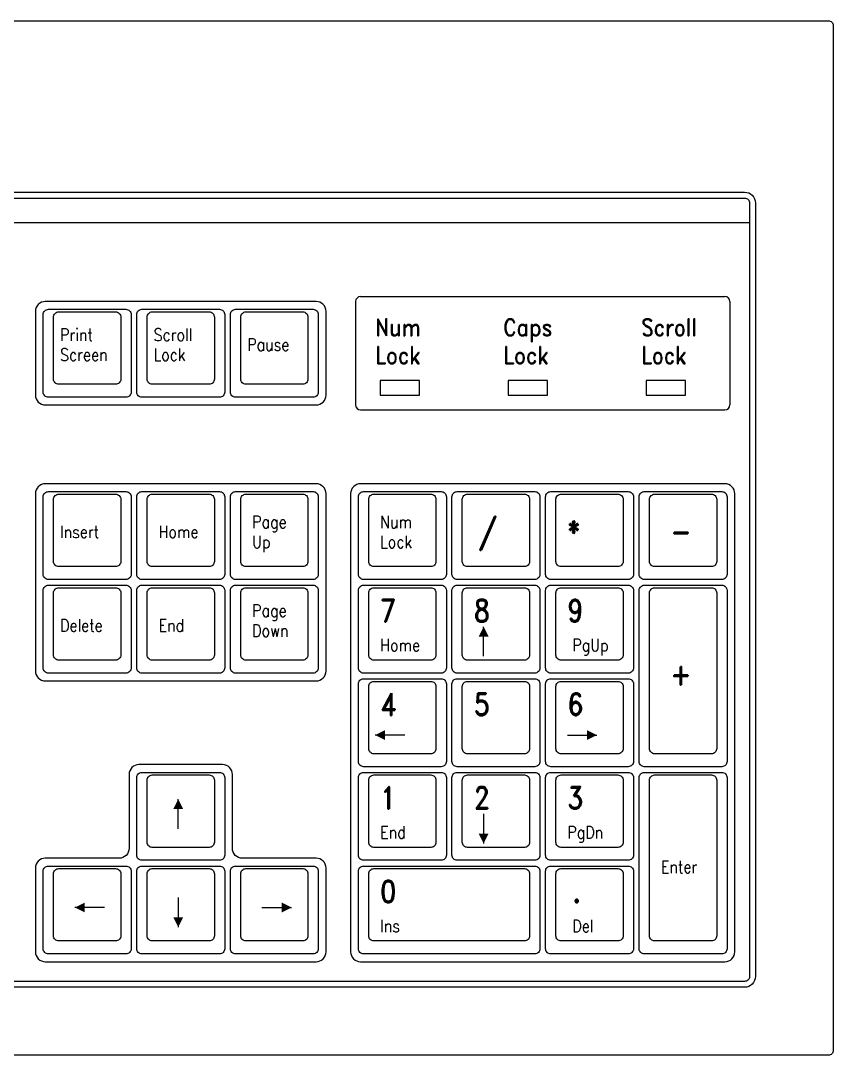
# Model space of a CAD drawing. Extents: x -42728 to 99010, y -18674 to 47645.
# Drawn here: x 44272.3 to 44457.1, y 25582.9 to 25818.1 of the extents above; entities that cross this region are included whole.
import ezdxf

# ---------------------------------------------------------------- set-up
doc = ezdxf.new("R2010")
doc.units = 0
doc.header["$LTSCALE"] = 100
doc.header["$MEASUREMENT"] = 0
doc.layers.get('0').update_dxf_attribs({"linetype": 'CONTINUOUS'})
doc.styles.add('SIMP', font='ROMAND', dxfattribs={"width": 0.85})

# ---------------------------------------------------------------- blocks, each defined once
blk = doc.blocks.new('101KEYB')
for p, q in [((16.13, 6.075), (0.695, 6.075)), ((13.33, 5.515), (13.33, 4.78)), ((13.365, 5.55), (15.955, 5.55)), ((15.99, 5.515), (15.99, 4.78)), ((13.365, 4.745), (15.955, 4.745))]:
    blk.add_line(p, q)
for points in [[(0.135, 7.51), (16.69, 7.51, -0.414214), (16.725, 7.475), (16.725, 0.195, -0.414214), (16.69, 0.16), (0.135, 0.16, -0.414214), (0.1, 0.195), (0.1, 7.475, -0.414214)], [(16.095, 0.643), (0.73, 0.643, -0.414214), (0.653, 0.72), (0.653, 6.215, -0.414214), (0.73, 6.292), (16.095, 6.292, -0.414214), (16.172, 6.215), (16.172, 0.72, -0.414214)], [(16.095, 0.685), (0.73, 0.685, -0.414214), (0.695, 0.72), (0.695, 6.215, -0.414214), (0.73, 6.25), (16.095, 6.25, -0.414214), (16.13, 6.215), (16.13, 0.72, -0.414214)], [(11.055, 5.445), (11.055, 4.85, 0.414214), (11.125, 4.78), (13.05, 4.78, 0.414214), (13.12, 4.85), (13.12, 5.445, 0.414214), (13.05, 5.515), (11.125, 5.515, 0.414214)], [(11.055, 4.15), (11.055, 2.89, 0.414214), (11.125, 2.82), (13.05, 2.82, 0.414214), (13.12, 2.89), (13.12, 4.15, 0.414214), (13.05, 4.22), (11.125, 4.22, 0.414214)], [(13.295, 4.15), (13.295, 0.895, 0.414214), (13.365, 0.825), (15.955, 0.825, 0.414214), (16.025, 0.895), (16.025, 4.15, 0.414214), (15.955, 4.22), (13.365, 4.22, 0.414214)], [(11.72, 2.155), (11.72, 1.63, -0.414214), (11.65, 1.56), (11.125, 1.56, 0.414214), (11.055, 1.49), (11.055, 0.895, 0.414214), (11.125, 0.825), (13.05, 0.825, 0.414214), (13.12, 0.895), (13.12, 1.49, 0.414214), (13.05, 1.56), (12.525, 1.56, -0.414214), (12.455, 1.63), (12.455, 2.155, 0.414214), (12.385, 2.225), (11.79, 2.225, 0.414214)]]:
    blk.add_lwpolyline(points, format="xyb", close=True)
for points in [[(11.147, 5.4598), (11.6982, 5.4598, -0.414214), (11.735, 5.4231), (11.735, 4.8718, -0.414214), (11.6982, 4.8351), (11.147, 4.8351, -0.414214), (11.1102, 4.8718)], [(11.1102, 4.8718), (11.1102, 5.4231, -0.414214), (11.147, 5.4598, -1)], [(11.2205, 5.4415), (11.6247, 5.4415, -0.414214), (11.6615, 5.4047), (11.6615, 4.9637, -0.414214), (11.6247, 4.927), (11.2205, 4.927, -0.414214), (11.1837, 4.9637), (11.1837, 5.4047, -0.414214), (11.2205, 5.4415, 0)], [(11.7752, 4.8718), (11.7752, 5.4231, -0.414214), (11.812, 5.4598, -1)], [(11.812, 5.4598), (12.3632, 5.4598, -0.414214), (12.4, 5.4231), (12.4, 4.8718, -0.414214), (12.3632, 4.8351), (11.812, 4.8351, -0.414214), (11.7752, 4.8718)], [(11.8855, 5.4415), (12.2897, 5.4415, -0.414214), (12.3265, 5.4047), (12.3265, 4.9637, -0.414214), (12.2897, 4.927), (11.8855, 4.927, -0.414214), (11.8487, 4.9637), (11.8487, 5.4047, -0.414214), (11.8855, 5.4415, 0)], [(12.4402, 4.8718), (12.4402, 5.4231, -0.414214), (12.477, 5.4598, -1)], [(12.477, 5.4598), (13.0282, 5.4598, -0.414214), (13.065, 5.4231), (13.065, 4.8718, -0.414214), (13.0282, 4.8351), (12.477, 4.8351, -0.414214), (12.4402, 4.8718)], [(12.5505, 5.4415), (12.9547, 5.4415, -0.414214), (12.9915, 5.4047), (12.9915, 4.9637, -0.414214), (12.9547, 4.927), (12.5505, 4.927, -0.414214), (12.5137, 4.9637), (12.5137, 5.4047, -0.414214), (12.5505, 5.4415, 0)], [(11.1102, 3.5768), (11.1102, 4.1281, -0.414214), (11.147, 4.1648, -1)], [(11.147, 4.1648), (11.6982, 4.1648, -0.414214), (11.735, 4.1281), (11.735, 3.5768, -0.414214), (11.6982, 3.5401), (11.147, 3.5401, -0.414214), (11.1102, 3.5768)], [(11.2205, 4.1465), (11.6247, 4.1465, -0.414214), (11.6615, 4.1097), (11.6615, 3.6687, -0.414214), (11.6247, 3.632), (11.2205, 3.632, -0.414214), (11.1837, 3.6687), (11.1837, 4.1097, -0.414214), (11.2205, 4.1465, 0)], [(11.812, 4.1648), (12.3632, 4.1648, -0.414214), (12.4, 4.1281), (12.4, 3.5768, -0.414214), (12.3632, 3.5401), (11.812, 3.5401, -0.414214), (11.7752, 3.5768)], [(11.7752, 3.5768), (11.7752, 4.1281, -0.414214), (11.812, 4.1648, -1)], [(11.8855, 4.1465), (12.2897, 4.1465, -0.414214), (12.3265, 4.1097), (12.3265, 3.6687, -0.414214), (12.2897, 3.632), (11.8855, 3.632, -0.414214), (11.8487, 3.6687), (11.8487, 4.1097, -0.414214), (11.8855, 4.1465, 0)], [(12.477, 4.1648), (13.0282, 4.1648, -0.414214), (13.065, 4.1281), (13.065, 3.5768, -0.414214), (13.0282, 3.5401), (12.477, 3.5401, -0.414214), (12.4402, 3.5768)], [(12.4402, 3.5768), (12.4402, 4.1281, -0.414214), (12.477, 4.1648, -1)], [(12.5505, 4.1465), (12.9547, 4.1465, -0.414214), (12.9915, 4.1097), (12.9915, 3.6687, -0.414214), (12.9547, 3.632), (12.5505, 3.632, -0.414214), (12.5137, 3.6687), (12.5137, 4.1097, -0.414214), (12.5505, 4.1465, 0)], [(13.387, 4.1648), (13.9382, 4.1648, -0.414214), (13.975, 4.1281), (13.975, 3.5768, -0.414214), (13.9382, 3.5401), (13.387, 3.5401, -0.414214), (13.3502, 3.5768)], [(13.3502, 3.5768), (13.3502, 4.1281, -0.414214), (13.387, 4.1648, -1)], [(13.4605, 4.1465), (13.8647, 4.1465, -0.414214), (13.9015, 4.1097), (13.9015, 3.6687, -0.414214), (13.8647, 3.632), (13.4605, 3.632, -0.414214), (13.4237, 3.6687), (13.4237, 4.1097, -0.414214), (13.4605, 4.1465, 0)], [(14.0152, 3.5768), (14.0152, 4.1281, -0.414214), (14.052, 4.1648, -1)], [(14.052, 4.1648), (14.6032, 4.1648, -0.414214), (14.64, 4.1281), (14.64, 3.5768, -0.414214), (14.6032, 3.5401), (14.052, 3.5401, -0.414214), (14.0152, 3.5768)], [(14.1255, 4.1465), (14.5297, 4.1465, -0.414214), (14.5665, 4.1097), (14.5665, 3.6687, -0.414214), (14.5297, 3.632), (14.1255, 3.632, -0.414214), (14.0887, 3.6687), (14.0887, 4.1097, -0.414214), (14.1255, 4.1465, 0)], [(14.6802, 3.5768), (14.6802, 4.1281, -0.414214), (14.717, 4.1648, -1)], [(14.717, 4.1648), (15.2682, 4.1648, -0.414214), (15.305, 4.1281), (15.305, 3.5768, -0.414214), (15.2682, 3.5401), (14.717, 3.5401, -0.414214), (14.6802, 3.5768)], [(14.7905, 4.1465), (15.1947, 4.1465, -0.414214), (15.2315, 4.1097), (15.2315, 3.6687, -0.414214), (15.1947, 3.632), (14.7905, 3.632, -0.414214), (14.7537, 3.6687), (14.7537, 4.1097, -0.414214), (14.7905, 4.1465, 0)], [(15.3452, 3.5768), (15.3452, 4.1281, -0.414214), (15.382, 4.1648, -1)], [(15.382, 4.1648), (15.9332, 4.1648, -0.414214), (15.97, 4.1281), (15.97, 3.5768, -0.414214), (15.9332, 3.5401), (15.382, 3.5401, -0.414214), (15.3452, 3.5768)], [(15.4555, 4.1465), (15.8597, 4.1465, -0.414214), (15.8965, 4.1097), (15.8965, 3.6687, -0.414214), (15.8597, 3.632), (15.4555, 3.632, -0.414214), (15.4187, 3.6687), (15.4187, 4.1097, -0.414214), (15.4555, 4.1465, 0)], [(11.1102, 2.9118), (11.1102, 3.4631, -0.414214), (11.147, 3.4998, -1)], [(11.147, 3.4998), (11.6982, 3.4998, -0.414214), (11.735, 3.4631), (11.735, 2.9118, -0.414214), (11.6982, 2.8751), (11.147, 2.8751, -0.414214), (11.1102, 2.9118)], [(11.2205, 3.4815), (11.6247, 3.4815, -0.414214), (11.6615, 3.4447), (11.6615, 3.0037, -0.414214), (11.6247, 2.967), (11.2205, 2.967, -0.414214), (11.1837, 3.0037), (11.1837, 3.4447, -0.414214), (11.2205, 3.4815, 0)], [(11.812, 3.4998), (12.3632, 3.4998, -0.414214), (12.4, 3.4631), (12.4, 2.9118, -0.414214), (12.3632, 2.8751), (11.812, 2.8751, -0.414214), (11.7752, 2.9118)], [(11.7752, 2.9118), (11.7752, 3.4631, -0.414214), (11.812, 3.4998, -1)], [(11.8855, 3.4815), (12.2897, 3.4815, -0.414214), (12.3265, 3.4447), (12.3265, 3.0037, -0.414214), (12.2897, 2.967), (11.8855, 2.967, -0.414214), (11.8487, 3.0037), (11.8487, 3.4447, -0.414214), (11.8855, 3.4815, 0)], [(12.477, 3.4998), (13.0282, 3.4998, -0.414214), (13.065, 3.4631), (13.065, 2.9118, -0.414214), (13.0282, 2.8751), (12.477, 2.8751, -0.414214), (12.4402, 2.9118)], [(12.4402, 2.9118), (12.4402, 3.4631, -0.414214), (12.477, 3.4998, -1)], [(12.5505, 3.4815), (12.9547, 3.4815, -0.414214), (12.9915, 3.4447), (12.9915, 3.0037, -0.414214), (12.9547, 2.967), (12.5505, 2.967, -0.414214), (12.5137, 3.0037), (12.5137, 3.4447, -0.414214), (12.5505, 3.4815, 0)], [(13.387, 3.4998), (13.9382, 3.4998, -0.414214), (13.975, 3.4631), (13.975, 2.9118, -0.414214), (13.9382, 2.8751), (13.387, 2.8751, -0.414214), (13.3502, 2.9118)], [(13.3502, 2.9118), (13.3502, 3.4631, -0.414214), (13.387, 3.4998, -1)], [(13.4605, 3.4815), (13.8647, 3.4815, -0.414214), (13.9015, 3.4447), (13.9015, 3.0037, -0.414214), (13.8647, 2.967), (13.4605, 2.967, -0.414214), (13.4237, 3.0037), (13.4237, 3.4447, -0.414214), (13.4605, 3.4815, 0)], [(14.0152, 2.9118), (14.0152, 3.4631, -0.414214), (14.052, 3.4998, -1)], [(14.052, 3.4998), (14.6032, 3.4998, -0.414214), (14.64, 3.4631), (14.64, 2.9118, -0.414214), (14.6032, 2.8751), (14.052, 2.8751, -0.414214), (14.0152, 2.9118)], [(14.1255, 3.4815), (14.5297, 3.4815, -0.414214), (14.5665, 3.4447), (14.5665, 3.0037, -0.414214), (14.5297, 2.967), (14.1255, 2.967, -0.414214), (14.0887, 3.0037), (14.0887, 3.4447, -0.414214), (14.1255, 3.4815, 0)], [(14.6802, 2.9118), (14.6802, 3.4631, -0.414214), (14.717, 3.4998, -1)], [(14.717, 3.4998), (15.2682, 3.4998, -0.414214), (15.305, 3.4631), (15.305, 2.9118, -0.414214), (15.2682, 2.8751), (14.717, 2.8751, -0.414214), (14.6802, 2.9118)], [(14.7905, 3.4815), (15.1947, 3.4815, -0.414214), (15.2315, 3.4447), (15.2315, 3.0037, -0.414214), (15.1947, 2.967), (14.7905, 2.967, -0.414214), (14.7537, 3.0037), (14.7537, 3.4447, -0.414214), (14.7905, 3.4815, 0)], [(15.3452, 2.2468), (15.3452, 3.4631, -0.414214), (15.382, 3.4998, -0.469987)], [(15.382, 3.4998), (15.9332, 3.4998, -0.414214), (15.97, 3.4631), (15.97, 2.2468, -0.414214), (15.9332, 2.2101), (15.382, 2.2101, -0.414214), (15.3452, 2.2468)], [(15.4555, 3.4815), (15.8597, 3.4815, -0.414214), (15.8965, 3.4447), (15.8965, 2.3387, -0.414214), (15.8597, 2.302), (15.4555, 2.302, -0.414214), (15.4187, 2.3387), (15.4187, 3.4447, -0.414214), (15.4555, 3.4815, 0)], [(13.387, 2.8348), (13.9382, 2.8348, -0.414214), (13.975, 2.7981), (13.975, 2.2468, -0.414214), (13.9382, 2.2101), (13.387, 2.2101, -0.414214), (13.3502, 2.2468)], [(13.3502, 2.2468), (13.3502, 2.7981, -0.414214), (13.387, 2.8348, -1)], [(13.4605, 2.8165), (13.8647, 2.8165, -0.414214), (13.9015, 2.7797), (13.9015, 2.3387, -0.414214), (13.8647, 2.302), (13.4605, 2.302, -0.414214), (13.4237, 2.3387), (13.4237, 2.7797, -0.414214), (13.4605, 2.8165, 0)], [(14.0152, 2.2468), (14.0152, 2.7981, -0.414214), (14.052, 2.8348, -1)], [(14.052, 2.8348), (14.6032, 2.8348, -0.414214), (14.64, 2.7981), (14.64, 2.2468, -0.414214), (14.6032, 2.2101), (14.052, 2.2101, -0.414214), (14.0152, 2.2468)], [(14.1255, 2.8165), (14.5297, 2.8165, -0.414214), (14.5665, 2.7797), (14.5665, 2.3387, -0.414214), (14.5297, 2.302), (14.1255, 2.302, -0.414214), (14.0887, 2.3387), (14.0887, 2.7797, -0.414214), (14.1255, 2.8165, 0)], [(14.6802, 2.2468), (14.6802, 2.7981, -0.414214), (14.717, 2.8348, -1)], [(14.717, 2.8348), (15.2682, 2.8348, -0.414214), (15.305, 2.7981), (15.305, 2.2468, -0.414214), (15.2682, 2.2101), (14.717, 2.2101, -0.414214), (14.6802, 2.2468)], [(14.7905, 2.8165), (15.1947, 2.8165, -0.414214), (15.2315, 2.7797), (15.2315, 2.3387, -0.414214), (15.1947, 2.302), (14.7905, 2.302, -0.414214), (14.7537, 2.3387), (14.7537, 2.7797, -0.414214), (14.7905, 2.8165, 0)], [(11.7752, 1.5818), (11.7752, 2.1331, -0.414214), (11.812, 2.1698, -1)], [(11.812, 2.1698), (12.3632, 2.1698, -0.414214), (12.4, 2.1331), (12.4, 1.5818, -0.414214), (12.3632, 1.5451), (11.812, 1.5451, -0.414214), (11.7752, 1.5818)], [(11.8855, 2.1515), (12.2897, 2.1515, -0.414214), (12.3265, 2.1147), (12.3265, 1.6737, -0.414214), (12.2897, 1.637), (11.8855, 1.637, -0.414214), (11.8487, 1.6737), (11.8487, 2.1147, -0.414214), (11.8855, 2.1515, 0)], [(13.387, 2.1698), (13.9382, 2.1698, -0.414214), (13.975, 2.1331), (13.975, 1.5818, -0.414214), (13.9382, 1.5451), (13.387, 1.5451, -0.414214), (13.3502, 1.5818)], [(13.3502, 1.5818), (13.3502, 2.1331, -0.414214), (13.387, 2.1698, -1)], [(13.4605, 2.1515), (13.8647, 2.1515, -0.414214), (13.9015, 2.1147), (13.9015, 1.6737, -0.414214), (13.8647, 1.637), (13.4605, 1.637, -0.414214), (13.4237, 1.6737), (13.4237, 2.1147, -0.414214), (13.4605, 2.1515, 0)], [(14.0152, 1.5818), (14.0152, 2.1331, -0.414214), (14.052, 2.1698, -1)], [(14.052, 2.1698), (14.6032, 2.1698, -0.414214), (14.64, 2.1331), (14.64, 1.5818, -0.414214), (14.6032, 1.5451), (14.052, 1.5451, -0.414214), (14.0152, 1.5818)], [(14.1255, 2.1515), (14.5297, 2.1515, -0.414214), (14.5665, 2.1147), (14.5665, 1.6737, -0.414214), (14.5297, 1.637), (14.1255, 1.637, -0.414214), (14.0887, 1.6737), (14.0887, 2.1147, -0.414214), (14.1255, 2.1515, 0)], [(14.6802, 1.5818), (14.6802, 2.1331, -0.414214), (14.717, 2.1698, -1)], [(14.717, 2.1698), (15.2682, 2.1698, -0.414214), (15.305, 2.1331), (15.305, 1.5818, -0.414214), (15.2682, 1.5451), (14.717, 1.5451, -0.414214), (14.6802, 1.5818)], [(14.7905, 2.1515), (15.1947, 2.1515, -0.414214), (15.2315, 2.1147), (15.2315, 1.6737, -0.414214), (15.1947, 1.637), (14.7905, 1.637, -0.414214), (14.7537, 1.6737), (14.7537, 2.1147, -0.414214), (14.7905, 2.1515, 0)], [(15.3452, 0.9168), (15.3452, 2.1331, -0.414214), (15.382, 2.1698, -0.469987)], [(15.382, 2.1698), (15.9332, 2.1698, -0.414214), (15.97, 2.1331), (15.97, 0.9168, -0.414214), (15.9332, 0.8801), (15.382, 0.8801, -0.414214), (15.3452, 0.9168)], [(15.4555, 2.1515), (15.8597, 2.1515, -0.414214), (15.8965, 2.1147), (15.8965, 1.0087, -0.414214), (15.8597, 0.972), (15.4555, 0.972, -0.414214), (15.4187, 1.0087), (15.4187, 2.1147, -0.414214), (15.4555, 2.1515, 0)], [(11.1102, 0.9168), (11.1102, 1.4681, -0.414214), (11.147, 1.5048, -1)], [(11.147, 1.5048), (11.6982, 1.5048, -0.414214), (11.735, 1.4681), (11.735, 0.9168, -0.414214), (11.6982, 0.8801), (11.147, 0.8801, -0.414214), (11.1102, 0.9168)], [(11.2205, 1.4865), (11.6247, 1.4865, -0.414214), (11.6615, 1.4497), (11.6615, 1.0087, -0.414214), (11.6247, 0.972), (11.2205, 0.972, -0.414214), (11.1837, 1.0087), (11.1837, 1.4497, -0.414214), (11.2205, 1.4865, 0)], [(11.812, 1.5048), (12.3632, 1.5048, -0.414214), (12.4, 1.4681), (12.4, 0.9168, -0.414214), (12.3632, 0.8801), (11.812, 0.8801, -0.414214), (11.7752, 0.9168)], [(11.7752, 0.9168), (11.7752, 1.4681, -0.414214), (11.812, 1.5048, -1)], [(11.8855, 1.4865), (12.2897, 1.4865, -0.414214), (12.3265, 1.4497), (12.3265, 1.0087, -0.414214), (12.2897, 0.972), (11.8855, 0.972, -0.414214), (11.8487, 1.0087), (11.8487, 1.4497, -0.414214), (11.8855, 1.4865, 0)], [(12.477, 1.5048), (13.0282, 1.5048, -0.414214), (13.065, 1.4681), (13.065, 0.9168, -0.414214), (13.0282, 0.8801), (12.477, 0.8801, -0.414214), (12.4402, 0.9168)], [(12.4402, 0.9168), (12.4402, 1.4681, -0.414214), (12.477, 1.5048, -1)], [(12.5505, 1.4865), (12.9547, 1.4865, -0.414214), (12.9915, 1.4497), (12.9915, 1.0087, -0.414214), (12.9547, 0.972), (12.5505, 0.972, -0.414214), (12.5137, 1.0087), (12.5137, 1.4497, -0.414214), (12.5505, 1.4865, 0)], [(13.3502, 0.9168), (13.3502, 1.4681, -0.414214), (13.387, 1.5048, -1)], [(13.387, 1.5048), (14.6032, 1.5048, -0.414214), (14.64, 1.4681), (14.64, 0.9168, -0.414214), (14.6032, 0.8801), (13.387, 0.8801, -0.414214), (13.3502, 0.9168)], [(13.4605, 1.4865), (14.5297, 1.4865, -0.414214), (14.5665, 1.4497), (14.5665, 1.0087, -0.414214), (14.5297, 0.972), (13.4605, 0.972, -0.414214), (13.4237, 1.0087), (13.4237, 1.4497, -0.414214), (13.4605, 1.4865, 0)], [(14.6802, 0.9168), (14.6802, 1.4681, -0.414214), (14.717, 1.5048, -1)], [(14.717, 1.5048), (15.2682, 1.5048, -0.414214), (15.305, 1.4681), (15.305, 0.9168, -0.414214), (15.2682, 0.8801), (14.717, 0.8801, -0.414214), (14.6802, 0.9168)], [(14.7905, 1.4865), (15.1947, 1.4865, -0.414214), (15.2315, 1.4497), (15.2315, 1.0087, -0.414214), (15.1947, 0.972), (14.7905, 0.972, -0.414214), (14.7537, 1.0087), (14.7537, 1.4497, -0.414214), (14.7905, 1.4865, 0)]]:
    blk.add_lwpolyline(points, format="xyb")
for points in [[(13.505, 4.85), (13.785, 4.85), (13.785, 4.955), (13.505, 4.955), (13.505, 4.85)], [(14.415, 4.85), (14.695, 4.85), (14.695, 4.955), (14.415, 4.955), (14.415, 4.85)], [(15.395, 4.85), (15.675, 4.85), (15.675, 4.955), (15.395, 4.955), (15.395, 4.85)], [(14.24, 2.995), (14.24, 3.205)], [(13.68, 2.435), (13.47, 2.435)], [(14.835, 2.435), (15.045, 2.435)], [(12.07, 1.77), (12.07, 1.98)], [(14.24, 1.875), (14.24, 1.665)], [(12.07, 1.28), (12.07, 1.07)], [(11.545, 1.21), (11.335, 1.21)], [(12.665, 1.21), (12.875, 1.21)]]:
    blk.add_lwpolyline(points)
for centre, start, end in [((13.365, 5.515), 90, 180), ((15.955, 5.515), 360, 90), ((13.365, 4.78), 180, 270), ((15.955, 4.78), 270, 0)]:
    blk.add_arc(centre, 0.035, start, end)
for points in [[(14.205, 3.135), (14.24, 3.205), (14.275, 3.135)], [(13.54, 2.4), (13.47, 2.435), (13.54, 2.47)], [(14.975, 2.47), (15.045, 2.435), (14.975, 2.4)], [(12.035, 1.91), (12.07, 1.98), (12.105, 1.91)], [(14.275, 1.735), (14.24, 1.665), (14.205, 1.735)], [(11.405, 1.175), (11.335, 1.21), (11.405, 1.245)], [(12.805, 1.245), (12.875, 1.21), (12.805, 1.175)], [(12.105, 1.14), (12.07, 1.07), (12.035, 1.14)]]:
    blk.add_solid(points)
at = {"style": 'SIMP', "width": 0.85}
for s, height, p in [('Num', 0.1225, (13.47, 5.27)), ('Caps', 0.1225, (14.38, 5.27)), ('Scroll', 0.1225, (15.36, 5.27)), ('Print', 0.0875, (11.23, 5.235)), ('Scroll', 0.0875, (11.895, 5.235)), ('Pause', 0.0875, (12.56, 5.165)), ('Screen', 0.0875, (11.23, 5.0933)), ('Lock', 0.0875, (11.895, 5.0933)), ('Lock', 0.1225, (13.47, 5.0717)), ('Lock', 0.1225, (14.38, 5.0717)), ('Lock', 0.1225, (15.36, 5.0717)), ('Page', 0.0875, (12.595, 3.905)), ('Num', 0.0875, (13.505, 3.905)), ('/', 0.1575, (14.205, 3.8)), ('Insert', 0.0875, (11.23, 3.835)), ('Home', 0.0875, (11.93, 3.835)), ('*', 0.1575, (14.835, 3.8)), ('Up', 0.0875, (12.595, 3.7633)), ('Lock', 0.0875, (13.505, 3.7633)), ('-', 0.1575, (15.57, 3.8)), ('7', 0.1575, (13.505, 3.24)), ('8', 0.1575, (14.17, 3.24)), ('9', 0.1575, (14.835, 3.24)), ('Page', 0.0875, (12.595, 3.275)), ('Delete', 0.0875, (11.23, 3.17)), ('End', 0.0875, (11.93, 3.17)), ('Down', 0.0875, (12.595, 3.1333)), ('Home', 0.0875, (13.505, 3.03)), ('PgUp', 0.0875, (14.87, 3.03)), ('+', 0.1575, (15.57, 2.785)), ('4', 0.1575, (13.505, 2.575)), ('5', 0.1575, (14.17, 2.575)), ('6', 0.1575, (14.835, 2.575)), ('1', 0.1575, (13.505, 1.91)), ('2', 0.1575, (14.17, 1.91)), ('3', 0.1575, (14.835, 1.91)), ('End', 0.0875, (13.505, 1.7)), ('PgDn', 0.0875, (14.835, 1.7)), ('Enter', 0.0875, (15.5, 1.455)), ('0', 0.1575, (13.505, 1.245)), ('.', 0.1575, (14.87, 1.245)), ('Ins', 0.0875, (13.505, 1.035)), ('Del', 0.0875, (14.87, 1.035))]:
    blk.add_text(s, height=height, dxfattribs=at).set_placement(p)
blk = doc.blocks.new('DN03')
at = {"xscale": 32, "yscale": 32, "zscale": 32}
blk.add_blockref('101KEYB', (45.9, -7.83), dxfattribs=at)

msp = doc.modelspace()

# ---------------------------------------------------------------- block references
msp.add_blockref('DN03', (43875.96301, 25585.57399))

doc.saveas('drawing.dxf')
